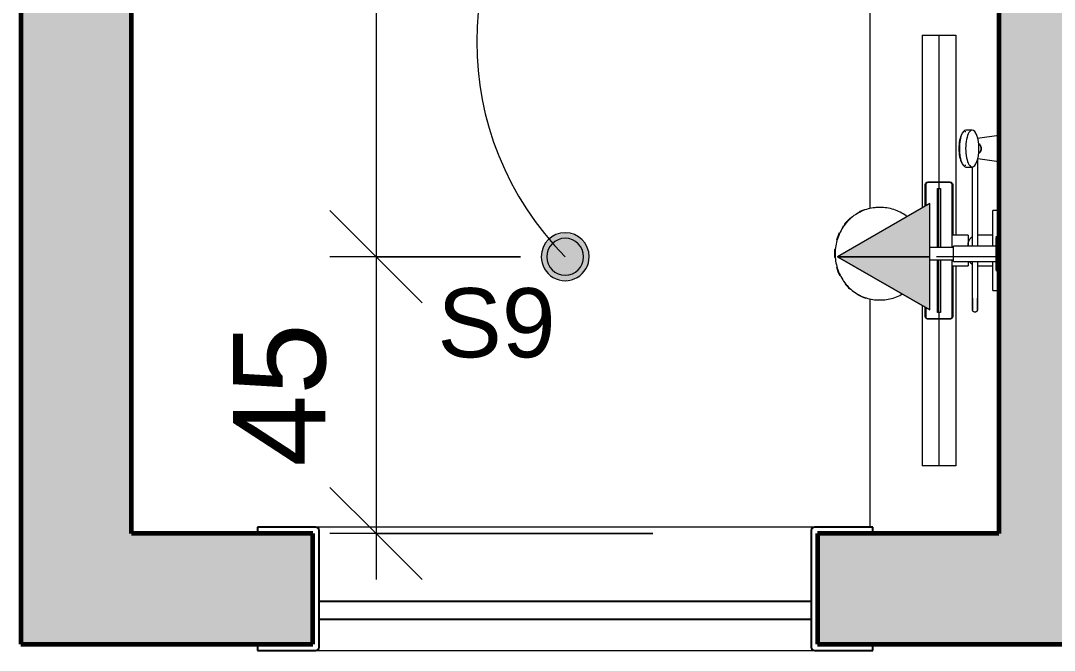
# Model space of a CAD drawing. Header units: millimetres. Extents: x -11245 to 8231, y -22520 to -3800.
# Drawn here: x 615 to 2295, y -16520 to -15496 of the extents above; entities that cross this region are included whole.
import ezdxf

# ---------------------------------------------------------------- set-up
doc = ezdxf.new("R2010")
doc.units = ezdxf.units.MM
for name, color, linetype, lineweight in [('A-ANNO-DIMS', 211, 'Continuous', 9), ('A-ANNO-DIMS-75', 211, 'Continuous', 9), ('A-ANNO-NOTE', 131, 'Continuous', 9), ('A-DETL-THIN', 151, 'Continuous', 9), ('A-FLOR-PATT', 8, 'Continuous', 25), ('A-GLAZ', 151, 'Continuous', 9), ('A-WALL', 113, 'Continuous', 25), ('A-WALL-PATT', 111, 'Continuous', 25), ('E-LITE-EQPM', 33, 'Continuous', 9), ('G-ANNO-TEXT', 231, 'Continuous', 9), ('I-FURN', 30, 'Continuous', 9), ('P-SANR-FIXT', 6, 'Continuous', 9)]:
    doc.layers.add(name, color=color, linetype=linetype, lineweight=lineweight)
doc.styles.add('@Arial Unicode MS', font='ARIALUNI.TTF', dxfattribs={"height": 150})
doc.styles.add('Arial_1', font='arial.ttf', dxfattribs={"height": 112.5})
doc.dimstyles.new('CRT_-__Metros_-_Linha_de_chamada_3_5_mm', dxfattribs={"dimscale": 304.8, "dimtxt": 150.876728, "dimasz": 0.492126, "dimexe": 0.246063, "dimexo": 0.0625, "dimgap": 0.123031, "dimtad": 1, "dimlfac": 0.001, "dimrnd": 0.01, "dimzin": 0, "dimdsep": 46, "dimtxsty": '@Arial Unicode MS', "dimblk1": 'OBLIQUE', "dimblk2": 'OBLIQUE', "dimsah": 1, "dimcen": 0.09, "dimdle": 0.246063, "dimazin": 0, "dimtfac": 1, "dimtdec": 4, "dimtix": 1, "dimtmove": 0, "dimatfit": 3, "dimfxl": 1.476378, "dimfxlon": 1, "dimtvp": 1, "dimtolj": 1, "dimtzin": 0, "dimarcsym": 2})
doc.dimstyles.new('CRT_-__Metros_-_Linha_de_chamada_3_5_mm_1', dxfattribs={"dimscale": 304.8, "dimtxt": 150.876728, "dimasz": 0.492126, "dimexe": 0.246063, "dimexo": 0.0625, "dimgap": 0.123031, "dimtad": 1, "dimdec": 0, "dimlfac": 0.1, "dimdsep": 46, "dimtxsty": '@Arial Unicode MS', "dimblk1": 'OBLIQUE', "dimblk2": 'OBLIQUE', "dimsah": 1, "dimcen": 0.09, "dimdle": 0.246063, "dimazin": 0, "dimtfac": 1, "dimtdec": 4, "dimtix": 1, "dimtmove": 0, "dimatfit": 3, "dimfxl": 1.476378, "dimfxlon": 1, "dimtvp": 1, "dimtolj": 1, "dimtzin": 0, "dimarcsym": 2})

# ---------------------------------------------------------------- blocks, each defined once
blk = doc.blocks.new('Janela basculante e folha fixa - 80 x 160 cm-4197805-PONTOS ELÉTRICOS TÉRREO')
at = {"layer": 'A-GLAZ', "lineweight": 25}
for p, q in [((-413.2, 100), (-508.2, 100)), ((-508.2, 100), (-508.2, 90)), ((-408.2, -95), (-408.2, 95)), ((391.8, 95), (391.8, -95)), ((491.8, 100), (396.8, 100)), ((491.8, 90), (491.8, 100)), ((-408.2, -50), (-408.2, -20)), ((-408.2, -20), (391.8, -20)), ((391.8, -20), (391.8, -50)), ((391.8, -50), (-408.2, -50)), ((-508.2, -90), (-508.2, -100)), ((-508.2, -100), (-413.2, -100)), ((396.8, -100), (491.8, -100)), ((491.8, -100), (491.8, -90))]:
    blk.add_line(p, q, dxfattribs=at)
at = {"layer": 'A-GLAZ'}
for p, q in [((-418.2, -90), (-418.2, 90)), ((396.8, 100), (-413.2, 100)), ((401.8, 90), (401.8, -90)), ((-413.2, -100), (396.8, -100))]:
    blk.add_line(p, q, dxfattribs=at)
at = {"layer": 'A-GLAZ', "lineweight": 25}
for centre, start, end in [((-413.2, 95), 360, 90), ((396.8, 95), 90, 180), ((-413.2, -95), 270, 360), ((396.8, -95), 180, 270)]:
    blk.add_arc(centre, 5, start, end, dxfattribs=at)
at = {"layer": 'A-GLAZ'}
for points, knots in [([(-413.2, 100), (-412.7, 100), (-412.1, 99.9), (-411.3, 99.6), (-410.8, 99.4), (-410.4, 99.2), (-410.1, 98.9), (-409.7, 98.6), (-409.4, 98.3), (-409.1, 98), (-408.8, 97.5), (-408.6, 96.9), (-408.3, 96.1), (-408.2, 95.4), (-408.2, 95)], [0, 0, 0, 0, 0.166667, 0.25, 0.333333, 0.375, 0.416667, 0.5, 0.541667, 0.583333, 0.666667, 0.75, 0.833333, 1, 1, 1, 1]), ([(396.8, 100), (396.4, 100), (395.7, 99.9), (394.9, 99.6), (394.4, 99.4), (394, 99.2), (393.7, 98.9), (393.3, 98.6), (393, 98.3), (392.8, 98), (392.5, 97.5), (392.2, 96.9), (391.9, 96.1), (391.8, 95.4), (391.8, 95)], [0, 0, 0, 0, 0.166667, 0.25, 0.333333, 0.375, 0.416667, 0.5, 0.541667, 0.583333, 0.666667, 0.75, 0.833333, 1, 1, 1, 1]), ([(-408.2, -95), (-408.2, -95.4), (-408.3, -96.1), (-408.6, -96.9), (-408.8, -97.5), (-409.1, -98), (-409.4, -98.3), (-409.7, -98.6), (-410.1, -99), (-410.6, -99.3), (-411, -99.5), (-411.4, -99.7), (-412.1, -99.9), (-412.7, -100), (-413.2, -100)], [0, 0, 0, 0, 0.166667, 0.25, 0.333333, 0.416667, 0.458333, 0.5, 0.583333, 0.666667, 0.708333, 0.75, 0.833333, 1, 1, 1, 1]), ([(391.8, -95), (391.8, -95.4), (391.9, -96.1), (392.2, -96.9), (392.5, -97.5), (392.8, -98), (393, -98.3), (393.3, -98.6), (393.8, -99), (394.2, -99.3), (394.6, -99.5), (395, -99.7), (395.7, -99.9), (396.4, -100), (396.8, -100)], [0, 0, 0, 0, 0.166667, 0.25, 0.333333, 0.416667, 0.458333, 0.5, 0.583333, 0.666667, 0.708333, 0.75, 0.833333, 1, 1, 1, 1])]:
    blk.add_open_spline(points, degree=3, knots=knots, dxfattribs=at)
blk = doc.blocks.new('Ralo Linear TECEdrainprofile - Rosé Gold-4475208-PONTOS ELÉTRICOS TÉRREO')
at = {"layer": 'P-SANR-FIXT', "color": 55}
for p, q in [((-350, 0), (-350, 27.5)), ((-89.4, 27.5), (-350, 27.5)), ((-111.7, 0), (-111.7, 17.5)), ((-110.7, 17.5), (-110.7, 0)), ((-106.7, 22.5), (-92.3, 22.5)), ((-92.8, 21.5), (-106.7, 21.5)), ((350, 27.5), (69.4, 27.5)), ((72.3, 22.5), (106.7, 22.5)), ((106.7, 21.5), (72.8, 21.5)), ((110.7, 0), (110.7, 17.5)), ((111.7, 17.5), (111.7, 0)), ((350, 27.5), (350, 0)), ((-350, -27.5), (-350, 0)), ((-111.7, 0), (-350, 0)), ((-111.7, 0), (-110.7, 0)), ((-111.7, -17.5), (-111.7, 0)), ((-110.7, 0), (-110.7, -17.5)), ((-100.7, 0), (-110.7, 0)), ((-100.7, 0), (-100.7, 2.5)), ((-100.7, 2.5), (-15.1, 2.5)), ((-100.7, 0), (-15.1, 0)), ((-100.7, -2.5), (-100.7, 0)), ((5, 0), (5, 2.5)), ((5, 2.5), (100.7, 2.5)), ((5, 0), (100.7, 0)), ((5, -2.5), (5, 0)), ((100.7, 2.5), (100.7, 0)), ((100.7, 0), (100.7, -2.5)), ((110.7, 0), (100.7, 0)), ((110.7, 0), (111.7, 0)), ((110.7, -17.5), (110.7, 0)), ((111.7, 0), (111.7, -17.5)), ((350, 0), (111.7, 0)), ((350, 0), (350, -27.5)), ((-15, -2.5), (-100.7, -2.5)), ((100.7, -2.5), (5, -2.5)), ((-25, -27.5), (-350, -27.5)), ((-106.7, -21.5), (-25, -21.5)), ((-25, -22.5), (-106.7, -22.5)), ((25, -21.5), (106.7, -21.5)), ((106.7, -22.5), (25, -22.5)), ((350, -27.5), (25, -27.5))]:
    blk.add_line(p, q, dxfattribs=at)
at = {"layer": 'P-SANR-FIXT', "color": 55, "flags": 128}
for points in [[(-111.7, 17.5), (-111.5, 18.6), (-111.2, 19.7), (-110.6, 20.6), (-109.8, 21.4), (-108.8, 22), (-107.8, 22.4), (-106.7, 22.5)], [(-106.7, 21.5), (-107.6, 21.4), (-108.4, 21.1), (-109.2, 20.6), (-109.8, 20), (-110.3, 19.2), (-110.6, 18.4), (-110.7, 17.5)], [(106.7, 22.5), (107.8, 22.4), (108.8, 22), (109.8, 21.4), (110.6, 20.6), (111.2, 19.7), (111.5, 18.6), (111.7, 17.5)], [(110.7, 17.5), (110.6, 18.4), (110.3, 19.2), (109.8, 20), (109.2, 20.6), (108.4, 21.1), (107.6, 21.4), (106.7, 21.5)], [(-106.7, -22.5), (-107.8, -22.4), (-108.8, -22), (-109.8, -21.4), (-110.6, -20.6), (-111.2, -19.7), (-111.5, -18.6), (-111.7, -17.5)], [(-110.7, -17.5), (-110.6, -18.4), (-110.3, -19.2), (-109.8, -20), (-109.2, -20.6), (-108.4, -21.1), (-107.6, -21.4), (-106.7, -21.5)], [(111.7, -17.5), (111.5, -18.6), (111.2, -19.7), (110.6, -20.6), (109.8, -21.4), (108.8, -22), (107.8, -22.4), (106.7, -22.5)], [(106.7, -21.5), (107.6, -21.4), (108.4, -21.1), (109.2, -20.6), (109.8, -20), (110.3, -19.2), (110.6, -18.4), (110.7, -17.5)]]:
    blk.add_lwpolyline(points, dxfattribs=at)
blk = doc.blocks.new('Chuveiro Eden LEED - Único-4475344-PONTOS ELÉTRICOS TÉRREO')
at = {"layer": 'P-SANR-FIXT', "color": 55}
for p, q in [((-75, 196.8), (-75, 196.1)), ((-75, 195.8), (-75, 191.3)), ((75, 196.1), (75, 196.8)), ((75, 191.3), (75, 195.8)), ((-10, 112.5), (-10, 74)), ((10, 74), (10, 112.5)), ((-12.5, 74), (-12.5, 5)), ((-12.5, 74), (0, 74)), ((0, 74), (12.5, 74)), ((12.5, 5), (12.5, 74)), ((141, 53.6), (141, 43.4)), ((144, 55.5), (144, 53.6)), ((198, 53.6), (198, 55.5)), ((201, 43.4), (201, 53.6)), ((154.7, 34.4), (149.9, 0)), ((192.1, 0), (187.3, 34.6)), ((-27.5, 5), (-27.5, 0)), ((0, 5), (-26.2, 5)), ((26.2, 5), (0, 5)), ((27.5, 0), (27.5, 5))]:
    blk.add_line(p, q, dxfattribs=at)
at = {"layer": 'P-SANR-FIXT', "color": 55, "flags": 128}
for points in [[(0, 266.3), (-3, 266.2), (-6, 266.1), (-9, 265.8), (-11.9, 265.4), (-14.9, 264.9), (-17.8, 264.3), (-20.7, 263.6), (-23.6, 262.7), (-26.4, 261.8), (-29.2, 260.7), (-31.9, 259.6), (-34.6, 258.3), (-37.2, 257), (-39.8, 255.5), (-42.3, 254), (-44.8, 252.4), (-47.1, 250.6), (-49.4, 248.8), (-51.6, 246.9), (-53.8, 244.9), (-55.8, 242.9), (-57.8, 240.7), (-59.7, 238.5), (-61.4, 236.2), (-63.1, 233.9), (-64.7, 231.5), (-66.1, 229), (-67.5, 226.5), (-68.8, 223.9), (-69.9, 221.3), (-70.9, 218.7), (-71.8, 216), (-72.6, 213.3), (-73.3, 210.5), (-73.9, 207.8), (-74.4, 205), (-74.7, 202.2), (-74.9, 199.3), (-75, 196.5), (-75, 195.8)], [(75, 195.8), (74.9, 198.6), (74.8, 201.4), (74.5, 204.2), (74, 207), (73.5, 209.8), (72.8, 212.5), (72.1, 215.3), (71.2, 218), (70.2, 220.6), (69.1, 223.2), (67.8, 225.8), (66.5, 228.4), (65.1, 230.8), (63.5, 233.2), (61.9, 235.6), (60.1, 237.9), (58.3, 240.1), (56.4, 242.3), (54.3, 244.4), (52.2, 246.4), (50, 248.3), (47.8, 250.1), (45.4, 251.9), (43, 253.6), (40.5, 255.1), (37.9, 256.6), (35.3, 258), (32.7, 259.3), (29.9, 260.4), (27.2, 261.5), (24.3, 262.5), (21.5, 263.3), (18.6, 264.1), (15.7, 264.7), (12.7, 265.3), (9.8, 265.7), (6.8, 266), (3.8, 266.2), (0.8, 266.3), (0, 266.3)], [(-75, 191.3), (-74.9, 188.5), (-74.8, 185.7), (-74.5, 182.9), (-74, 180.1), (-73.5, 177.3), (-72.8, 174.5), (-72.1, 171.8), (-71.2, 169.1), (-70.2, 166.4), (-69.1, 163.8), (-67.8, 161.2), (-66.5, 158.7), (-65.6, 157.2)], [(60.4, 149.5), (61.4, 150.8), (63.1, 153.2), (64.7, 155.6), (66.1, 158), (67.5, 160.6), (68.8, 163.1), (69.9, 165.7), (70.9, 168.4), (71.8, 171.1), (72.6, 173.8), (73.3, 176.5), (73.9, 179.3), (74.4, 182.1), (74.7, 184.9), (74.9, 187.7), (75, 190.5), (75, 191.3)], [(-91, 35), (-91.2, 35), (-91.3, 35), (-91.5, 35), (-91.6, 35.1), (-91.8, 35.1), (-92, 35.1), (-92.1, 35.2), (-92.3, 35.2), (-92.4, 35.3), (-92.6, 35.3), (-92.7, 35.4), (-92.8, 35.5), (-93, 35.5), (-93.1, 35.6), (-93.3, 35.7), (-93.4, 35.8), (-93.5, 35.9), (-93.6, 36), (-93.8, 36.1), (-93.9, 36.2), (-94, 36.3), (-94.1, 36.5), (-94.2, 36.6), (-94.3, 36.7), (-94.4, 36.8), (-94.4, 37), (-94.5, 37.1), (-94.6, 37.3), (-94.7, 37.4), (-94.7, 37.6), (-94.8, 37.7), (-94.8, 37.9), (-94.9, 38), (-94.9, 38.2), (-94.9, 38.3), (-95, 38.5), (-95, 38.6), (-95, 38.8), (-95, 39), (-95, 39.1), (-95, 39.3), (-95, 39.4), (-95, 39.6), (-94.9, 39.8), (-94.9, 39.9), (-94.9, 40.1), (-94.8, 40.2), (-94.8, 40.4), (-94.7, 40.5), (-94.6, 40.7), (-94.6, 40.8), (-94.5, 40.9), (-94.4, 41.1), (-94.3, 41.2), (-94.2, 41.4), (-94.1, 41.5), (-94, 41.6), (-93.9, 41.7), (-93.8, 41.8), (-93.7, 41.9), (-93.6, 42.1), (-93.5, 42.2), (-93.3, 42.3), (-93.2, 42.3), (-93.1, 42.4), (-92.9, 42.5), (-92.8, 42.6), (-92.6, 42.6), (-92.5, 42.7), (-92.3, 42.8), (-92.2, 42.8), (-92, 42.9), (-91.9, 42.9), (-91.7, 42.9), (-91.6, 43), (-91.4, 43), (-91.2, 43), (-91.1, 43), (-91, 43)], [(-72.2, 43), (-74.8, 43), (-77.2, 43), (-79.5, 43), (-81.5, 43), (-83.4, 43), (-85, 43), (-86.5, 43), (-87.8, 43), (-88.8, 43), (-89.7, 43), (-90.3, 43), (-90.7, 43), (-91, 43), (-91, 43)], [(-91, 43), (-90.9, 43), (-90.6, 43), (-90.1, 43), (-89.3, 43), (-88.4, 43), (-87.2, 43), (-85.9, 43), (-84.3, 43), (-82.6, 43), (-80.7, 43), (-78.5, 43), (-76.2, 43), (-73.7, 43), (-71, 43), (-68.1, 43), (-65.1, 43), (-61.9, 43), (-58.5, 43), (-55, 43), (-51.6, 43)], [(-56.6, 35), (-60.1, 35), (-63.4, 35), (-66.5, 35), (-69.5, 35), (-72.3, 35), (-74.9, 35), (-77.3, 35), (-79.5, 35), (-81.6, 35), (-83.4, 35), (-85.1, 35), (-86.5, 35), (-87.8, 35), (-88.8, 35), (-89.7, 35), (-90.3, 35), (-90.8, 35), (-91, 35), (-91, 35)], [(-91, 35), (-90.9, 35), (-90.6, 35), (-90.1, 35), (-89.3, 35), (-88.4, 35), (-87.2, 35), (-85.9, 35), (-84.3, 35), (-82.6, 35), (-80.7, 35), (-78.5, 35), (-76.2, 35), (-73.7, 35), (-72.2, 35)], [(-72.2, 43), (-62.1, 43), (-52.8, 43), (-44.2, 43), (-36.3, 43), (-29.2, 43), (-22.8, 43), (-17.2, 43), (-12.5, 43)], [(-12.5, 35), (-14.4, 35), (-19.6, 35), (-25.5, 35), (-32.2, 35), (-39.6, 35), (-47.8, 35), (-56.8, 35), (-66.4, 35), (-72.2, 35)], [(152.6, 35), (151, 35), (148.1, 35), (145.1, 35), (141.9, 35), (138.5, 35), (135, 35), (131.3, 35), (127.4, 35), (123.5, 35), (119.4, 35), (115.1, 35), (110.8, 35), (106.3, 35), (101.7, 35), (97.1, 35), (92.3, 35), (87.5, 35), (82.5, 35), (77.6, 35), (72.5, 35), (67.4, 35), (62.3, 35), (57.1, 35), (51.9, 35), (46.7, 35), (41.4, 35), (36.2, 35), (30.9, 35), (25.7, 35), (20.5, 35), (15.4, 35), (12.5, 35)], [(12.6, 43), (17.7, 43), (22.9, 43), (28.1, 43), (33.3, 43), (38.6, 43), (43.8, 43), (49.1, 43), (54.3, 43), (59.5, 43), (64.6, 43), (69.8, 43), (74.8, 43), (79.9, 43), (84.8, 43), (89.7, 43), (94.5, 43), (99.2, 43), (103.9, 43), (108.4, 43), (112.8, 43), (117.1, 43), (121.3, 43), (125.3, 43), (129.2, 43), (133, 43), (136.6, 43), (140.1, 43), (141.3, 43)], [(162.9, 33), (163.1, 32.6), (163.4, 32.3), (163.7, 32), (164, 31.8), (164.3, 31.5), (164.6, 31.2), (164.9, 31), (165.2, 30.7), (165.5, 30.5), (165.9, 30.3), (166.2, 30.1), (166.6, 29.9), (167, 29.7), (167.3, 29.6), (167.7, 29.4), (168.1, 29.3), (168.5, 29.2), (168.9, 29.1), (169.3, 29), (169.7, 29), (170.1, 28.9), (170.5, 28.9), (170.9, 28.9), (171.3, 28.9), (171.7, 28.9), (172.1, 29), (172.5, 29), (172.9, 29.1), (173.3, 29.2), (173.7, 29.3), (174.1, 29.4), (174.5, 29.5), (174.8, 29.7), (175.2, 29.8), (175.6, 30), (175.9, 30.2), (176.3, 30.4), (176.6, 30.6), (176.9, 30.8), (177.3, 31.1), (177.6, 31.3), (177.9, 31.6), (178.2, 31.9), (178.4, 32.2), (178.7, 32.5), (179, 32.8)]]:
    blk.add_lwpolyline(points, dxfattribs=at)
at = {"layer": 'P-SANR-FIXT', "color": 55}
for start, end in [(221.6477, 240), (300, 319.4412)]:
    blk.add_arc((171, 39), 10.1, start, end, dxfattribs=at)
for centre, major_axis, ratio, start_param, end_param in [((0, 196.8), (75, 0), 0.939693, 1.863521, 2.070281), ((0, 196.1), (75, 0), 0.939693, 1.864739, 2.022592), ((0, 196.8), (-75, 0), 0.939693, 4.712389, 4.805403), ((0, 196.1), (-75, 0), 0.939693, 4.712389, 4.775457), ((0, 196.8), (75, 0), 0.939693, 1.471884, 1.570796), ((0, 196.1), (75, 0), 0.939693, 1.507319, 1.570796), ((0, 196.8), (75, 0), 0.939693, 1.09894, 1.270071), ((0, 196.1), (75, 0), 0.939693, 1.11899, 1.237304), ((0, 196.8), (75, 0), 0.939693, 0.927202, 0.944251), ((0, 196.8), (75, 0), 0.939693, 2.290957, 2.437691), ((0, 196.1), (75, 0), 0.939693, 2.269333, 2.416081), ((0, 196.8), (75, 0), 0.939693, 0.693801, 0.885727), ((0, 196.1), (75, 0), 0.939693, 0.689415, 0.884291), ((0, 196.8), (75, 0), 0.939693, 2.650061, 2.864198), ((0, 196.1), (75, 0), 0.939693, 2.6505, 2.852776), ((0, 196.8), (75, 0), 0.939693, 0.320307, 0.449249), ((0, 196.1), (75, 0), 0.939693, 0.335846, 0.444273), ((0, 196.8), (75, 0), 0.939693, 3.062165, 3.141593), ((0, 196.8), (75, 0), 0.939693, 0, 0.088486), ((0, 196.1), (75, 0), 0.939693, 3.066274, 3.141593), ((0, 196.1), (75, 0), 0.939693, 3.196406, 3.213334), ((0, 196.1), (75, 0), 0.939693, 0, 0.075319), ((171, 53.6), (-30, 0), 0.358368, 3.141593, 6.283185), ((171, 43.4), (30, 0), 0.358368, 0, 3.141593), ((171, 55.5), (27, 0), 0.358368, 0.523599, 2.617994), ((171, 43.4), (30, 0), 0.358368, 3.141593, 6.283185)]:
    blk.add_ellipse(centre, major_axis=major_axis, ratio=ratio, start_param=start_param, end_param=end_param, dxfattribs=at)
for points, knots in [([(171, 28.9), (170.2, 28.9), (169, 29), (167.5, 29.5), (166.6, 29.9), (165.9, 30.2), (165.5, 30.5), (165, 30.9), (164.6, 31.2), (164.2, 31.6), (163.8, 32), (163.4, 32.4), (163.2, 32.6), (163, 32.8)], [-1, -1, -1, -1, -0.8571429, -0.7857143, -0.7142857, -0.6785714, -0.6428571, -0.6071429, -0.5714286, -0.5357143, -0.5, -0.4642857, -0.4285714, -0.4285714, -0.4285714, -0.4285714]), ([(179, 32.8), (178.8, 32.6), (178.6, 32.4), (178.2, 32), (177.8, 31.6), (177.4, 31.2), (177, 30.9), (176.5, 30.5), (176.1, 30.2), (175.4, 29.9), (174.5, 29.5), (173, 29), (171.8, 28.9), (171, 28.9)], [-0.5714286, -0.5714286, -0.5714286, -0.5714286, -0.5357143, -0.5, -0.4642857, -0.4285714, -0.3928571, -0.3571429, -0.3214286, -0.2857143, -0.2142857, -0.1428571, 0, 0, 0, 0])]:
    blk.add_open_spline(points, degree=3, knots=knots, dxfattribs=at)
blk = doc.blocks.new('Lâmpada Redonda Embutida - Iluminação-4475395-PONTOS ELÉTRICOS TÉRREO')
at = {"layer": 'E-LITE-EQPM'}
for points in [[(0, 39), (-19.5, 33.8), (-33.8, 19.5), (-39, 0), (-30, 0), (-24.3, 17.6), (-9.3, 28.5), (9.3, 28.5), (24.3, 17.6), (30, 0), (39, 0), (33.8, 19.5), (19.5, 33.8), (3.8, 38)], [(9.3, 28.5), (-9.3, 28.5), (-24.3, 17.6), (-30, 0), (30, 0), (24.3, 17.6)], [(-39, 0), (-33.8, -19.5), (-19.5, -33.8), (0, -39), (19.5, -33.8), (33.8, -19.5), (39, 0), (30, 0), (24.3, -17.6), (9.3, -28.5), (-9.3, -28.5), (-24.3, -17.6), (-30, 0)], [(0, 0), (-30, 0), (-24.3, -17.6), (-9.3, -28.5), (9.3, -28.5), (24.3, -17.6), (30, 0)]]:
    blk.add_hatch(color=133, dxfattribs=at).paths.add_polyline_path(points)
for radius, start, end in [(39, 360, 180), (30, 0, 180), (39, 180, 360), (30, 180, 0)]:
    blk.add_arc((0, 0), radius, start, end, dxfattribs=at)
blk = doc.blocks.new('MONOCOMANDO CHUVEIRO - MONOCOMANDO CHUVEIRO-4683047-PONTOS ELÉTRICOS TÉRREO')
at = {"layer": 'I-FURN', "color": 254}
for p, q in [((-25, 76), (-25, 50)), ((-25, 76), (-15.2, 76)), ((4.9, 76), (25, 76)), ((25, 50), (25, 76)), ((-17.7, 50), (-25, 50)), ((-25, 35), (-25, 10)), ((25, 50), (7.3, 50)), ((25, 10), (25, 35)), ((-65, 10), (-65, 0)), ((-65, 10), (-17.7, 10)), ((7.4, 10), (65, 10)), ((65, 0), (65, 10))]:
    blk.add_line(p, q, dxfattribs=at)
at = {"layer": 'I-FURN', "color": 254, "flags": 128}
for points in [[(-22.7, 43), (-22.4, 43.5), (-22, 44), (-21.7, 44.4), (-21.3, 44.9), (-20.9, 45.3), (-20.5, 45.8), (-20, 46.2), (-19.6, 46.6), (-19.1, 46.9), (-18.6, 47.3), (-18.1, 47.6), (-17.6, 47.9)], [(10, 50), (10, 50), (10, 50), (9.9, 50), (9.9, 50), (9.8, 50), (9.7, 50), (9.6, 50), (9.5, 50), (9.4, 50), (9.2, 50), (9, 50), (8.9, 50), (8.7, 50), (8.5, 50), (8.3, 50), (8, 50), (7.8, 50), (7.5, 50), (7.2, 50)], [(7.7, 50), (8, 50), (8.2, 50), (8.4, 50), (8.6, 50), (8.8, 50), (9, 50), (9.2, 50), (9.3, 50), (9.5, 50), (9.6, 50), (9.7, 50), (9.8, 50), (9.9, 50), (9.9, 50), (10, 50), (10, 50), (10, 50)], [(10, 50), (10.6, 50), (11.2, 50), (11.8, 49.9), (12.4, 49.8), (13, 49.7), (13.6, 49.6), (14.1, 49.4), (14.7, 49.2), (15.3, 49), (15.8, 48.8), (16.4, 48.6), (16.9, 48.3), (17.5, 48), (18, 47.7), (18.5, 47.4), (19, 47), (19.4, 46.7), (19.9, 46.3), (20.3, 45.9), (20.8, 45.5), (21.2, 45), (21.6, 44.6), (21.9, 44.1), (22.3, 43.6), (22.6, 43.1)]]:
    blk.add_lwpolyline(points, dxfattribs=at)
blk = doc.blocks.new('DIMBLOCK33-PONTOS ELÉTRICOS TÉRREO')
at = {"layer": 'A-ANNO-DIMS-75', "lineweight": 18}
for p, q in [((1192.9, -14529.7), (1117.9, -14454.7)), ((1192.9, -14529.7), (1267.9, -14604.7)), ((1192.9, -15879.7), (1117.9, -15804.7)), ((1192.9, -15879.7), (1267.9, -15954.7))]:
    blk.add_line(p, q, dxfattribs=at)
at = {"layer": 'A-ANNO-DIMS-75'}
for p, q in [((1482.2, -14529.7), (1117.9, -14529.7)), ((1192.9, -14529.7), (1192.9, -15879.7)), ((1192.9, -14529.7), (1482.2, -14529.7)), ((1428, -15879.7), (1117.9, -15879.7)), ((1192.9, -15879.7), (1428, -15879.7))]:
    blk.add_line(p, q, dxfattribs=at)
at = {"layer": 'A-ANNO-DIMS-75', "color": 0, "insert": (960.7, -15407.6), "char_height": 150, "width": 487.012, "attachment_point": 1, "rotation": 90, "line_spacing_factor": 1.117605, "style": '@Arial Unicode MS'}
blk.add_mtext('1,35', dxfattribs=at)
blk = doc.blocks.new('_Oblique')
at = {"color": 0, "linetype": 'ByBlock', "lineweight": -2}
blk.add_line((-0.5, -0.5), (0.5, 0.5), dxfattribs=at)
blk = doc.blocks.new('DIMBLOCK34-PONTOS ELÉTRICOS TÉRREO')
at = {"layer": 'A-ANNO-DIMS-75', "lineweight": 18}
for p, q in [((1192.9, -15879.7), (1117.9, -15804.7)), ((1192.9, -15879.7), (1267.9, -15954.7)), ((1192.9, -16329.7), (1117.9, -16254.7)), ((1192.9, -16329.7), (1267.9, -16404.7))]:
    blk.add_line(p, q, dxfattribs=at)
at = {"layer": 'A-ANNO-DIMS-75'}
for p, q in [((1428, -15879.7), (1117.9, -15879.7)), ((1192.9, -15879.7), (1192.9, -16404.7)), ((1192.9, -15879.7), (1428, -15879.7)), ((1642.9, -16329.7), (1117.9, -16329.7)), ((1192.9, -16329.7), (1642.9, -16329.7))]:
    blk.add_line(p, q, dxfattribs=at)
at = {"layer": 'A-ANNO-DIMS-75', "color": 0, "insert": (960.7, -16220.8), "char_height": 150, "width": 278.81, "attachment_point": 1, "rotation": 90, "line_spacing_factor": 1.117605, "style": '@Arial Unicode MS'}
blk.add_mtext('45', dxfattribs=at)

msp = doc.modelspace()

# ---------------------------------------------------------------- hatches: boundary and pattern name
at = {"layer": 'A-ANNO-NOTE'}
for points in [[(2009.569, -15879.651), (2092.88, -15879.651), (2092.88, -15793.048), (1942.88, -15879.651)], [(2092.88, -15966.253), (2092.88, -15879.651), (1942.88, -15879.651), (2022.459, -15925.596)]]:
    msp.add_hatch(color=256, dxfattribs=at).paths.add_polyline_path(points)
at = {"layer": 'A-FLOR-PATT', "lineweight": 9}
h = msp.add_hatch(dxfattribs=at)
h.set_pattern_fill('FP_17', color=9, style=0, pattern_type=2)
h.set_pattern_definition([(90, (1995.4, -15129.7), (-1200, 7e-14), []), (180, (1995.4, -15129.7), (-1e-13, -1200), [])])
h.paths.add_polyline_path([(2014.894, -15800.223), (2014.894, -15800.882), (2016.151, -15800.78)])
h.paths.add_polyline_path([(846.38, -15441.993), (853.433, -15443.421), (853.433, -15444.091), (856.38, -15444.091), (856.38, -15462.993), (853.744, -15469.357), (846.38, -15471.993), (841.38, -15470.113), (838.871, -15469.006), (836.38, -15462.993), (836.38, -15444.091), (839.327, -15443.421), (839.327, -15442.651), (845.38, -15442.076)])
h.paths.add_polyline_path([(846.38, -15431.894), (853.433, -15433.322), (853.433, -15433.993), (1551.38, -15433.993), (1551.38, -15441.993), (796.38, -15441.993), (796.38, -15433.993), (839.327, -15433.322), (839.327, -15432.552), (845.38, -15431.977)])
h.paths.add_polyline_path([(795.38, -16329.651), (1000.38, -16329.651), (1000.38, -16319.651), (2000.38, -16319.651), (2000.38, -16329.651), (2205.38, -16329.651), (2205.38, -15934.651), (2195.38, -15934.651), (2195.38, -15893.427), (2170.38, -15893.703), (2169.844, -15966.618), (2167.911, -15968.996), (2164.607, -15969.366), (2162.38, -15965.448), (2161.952, -15891.264), (2159.139, -15889.096), (2158.617, -15887.28), (2155.38, -15887.892), (2155.38, -15894.651), (2135.38, -15894.651), (2135.38, -16219.651), (2080.38, -16219.651), (2080.38, -15959.036), (2047.689, -15940.162), (2043.52, -15941.588), (2042.559, -15942.055), (2036.253, -15945.695), (2024.95, -15948.608), (2016.644, -15949.446), (1994.06, -15947.893), (1990.204, -15946.835), (1988.984, -15945.484), (1979.582, -15942.617), (1958.319, -15927.106), (1943.486, -15903.482), (1938.463, -15872.951), (1944.512, -15844.445), (1959.789, -15821.018), (1982.654, -15805.417), (1990.183, -15803.345), (1992.768, -15802.014), (2000.865, -15800.42), (2004.164, -15800.864), (2009.624, -15799.78), (2021.805, -15800.535), (2031.044, -15802.333), (2039.712, -15805.49), (2039.788, -15806.152), (2042.025, -15807.126), (2043.843, -15808.419), (2044.239, -15807.22), (2052.563, -15812.432), (2055.839, -15814.434), (2080.38, -15800.265), (2080.38, -15519.651), (2135.38, -15519.651), (2135.38, -15844.651), (2155.38, -15845.503), (2156.135, -15857.833), (2159.522, -15849.739), (2162.38, -15847.362), (2162.011, -15733.78), (2151.65, -15733.747), (2148.074, -15731.735), (2144.9, -15726.87), (2141.908, -15718.78), (2140.529, -15710.769), (2140.644, -15696.016), (2143.033, -15684.689), (2146.452, -15677.7), (2150.155, -15674.363), (2154.246, -15673.78), (2162.011, -15673.78), (2164.794, -15674.803), (2167.387, -15677.8), (2169.921, -15683.686), (2171.322, -15687.778), (2205.38, -15683.686), (2205.38, -15429.651), (856.38, -15429.651), (856.38, -15431.894), (836.38, -15431.894), (836.38, -15429.651), (795.38, -15429.651), (795.38, -16224.78)])
h.paths.add_polyline_path([(1500.38, -15918.651), (1480.88, -15913.426), (1466.605, -15899.151), (1461.38, -15879.651), (1466.605, -15860.151), (1480.88, -15845.876), (1500.38, -15840.651), (1519.88, -15845.876), (1534.155, -15860.151), (1539.38, -15879.651), (1534.155, -15899.151), (1519.88, -15913.426), (1504.133, -15917.645)])
h.paths.add_polyline_path([(2156.367, -15854.823), (2158.486, -15851.763), (2158.305, -15852.337), (2156.937, -15854.091)])
h.paths.add_polyline_path([(2186.103, -15845.874), (2195.38, -15845.874), (2195.38, -15804.651), (2205.38, -15804.651), (2205.38, -15723.875), (2170.976, -15720.038), (2170.38, -15724.994), (2170.38, -15845.874)])
h.paths.add_polyline_path([(2172.344, -15711.896), (2174.62, -15709.52), (2174.17, -15709.367), (2172.454, -15710.329), (2172.368, -15711.733)])
h.paths.add_polyline_path([(2175.16, -15708.693), (2176.199, -15706.148), (2176.142, -15701.26), (2176.352, -15703.78), (2175.198, -15708.538)])
h.paths.add_polyline_path([(2175.037, -15698.68), (2172.396, -15696.016), (2173.081, -15697.571), (2174.62, -15698.443)])
at = {"layer": 'A-WALL-PATT'}
h = msp.add_hatch(color=256, dxfattribs=at)
h.paths.add_polyline_path([(2205.38, -16329.651), (2385.38, -16329.651), (2385.38, -16207.263), (2205.38, -16207.263)])
h.paths.add_polyline_path([(2205.38, -15547.263), (2385.38, -15547.263), (2385.38, -13329.651), (2205.38, -13329.651), (2205.38, -15498.74)])
h.paths.add_polyline_path([(2385.38, -13149.651), (2385.38, -13074.651), (2205.38, -13074.651), (2205.38, -13149.651), (2362.637, -13149.651)])
h.paths.add_polyline_path([(2205.38, -12224.651), (2385.38, -12224.651), (2385.38, -12149.651), (2205.38, -12149.651)])
for points in [[(615.38, -16509.651), (795.38, -16509.651), (795.38, -13329.651), (615.38, -13329.651), (615.38, -15783.311)], [(2205.38, -16207.263), (2385.38, -16207.263), (2385.38, -15547.263), (2205.38, -15547.263), (2205.38, -16162.738)]]:
    msp.add_hatch(color=256, dxfattribs=at).paths.add_polyline_path(points)
h = msp.add_hatch(color=256, dxfattribs=at)
h.paths.add_polyline_path([(5893.32, -16509.651), (6355.38, -16509.651), (6355.38, -16329.651), (5485.38, -16329.651), (5485.38, -16509.651), (5540.252, -16509.651)])
h.paths.add_polyline_path([(1910.38, -16509.651), (2680.38, -16509.651), (2680.38, -16329.651), (1910.38, -16329.651)])
h.paths.add_polyline_path([(1090.38, -16509.651), (1090.38, -16329.651), (795.38, -16329.651), (795.38, -16509.651), (950.363, -16509.651)])
h.paths.add_polyline_path([(3774.91, -16509.651), (4665.38, -16509.651), (4665.38, -16329.651), (3500.38, -16329.651), (3500.38, -16509.651)])

# ---------------------------------------------------------------- linework, layer by layer
at = {"layer": 'A-ANNO-NOTE'}
for p, q in [((2092.88, -15793.048), (1942.88, -15879.651)), ((2092.88, -15793.048), (1942.88, -15879.651)), ((2092.88, -15879.651), (2092.88, -15793.048)), ((2092.88, -15966.253), (2092.88, -15793.048)), ((1942.88, -15879.651), (2092.88, -15879.651)), ((1942.88, -15879.651), (2092.88, -15966.253)), ((2092.88, -15879.651), (1942.88, -15879.651)), ((2092.88, -15966.253), (1942.88, -15879.651)), ((2092.88, -15966.253), (2092.88, -15879.651)), ((2205.38, -15879.651), (2104.13, -15879.651))]:
    msp.add_line(p, q, dxfattribs=at)
at = {"layer": 'A-DETL-THIN'}
msp.add_arc((1854.217, -15529.651), 497.695, 135.312363, 224.687637, dxfattribs=at)
at = {"layer": 'A-WALL', "lineweight": 60}
for p, q in [((615.38, -13329.651), (615.38, -16509.651)), ((795.38, -16329.651), (795.38, -13329.651)), ((2205.38, -14479.651), (2205.38, -16329.651)), ((1090.38, -16329.651), (795.38, -16329.651)), ((1090.38, -16509.651), (1090.38, -16329.651)), ((2205.38, -16329.651), (1910.38, -16329.651)), ((1910.38, -16329.651), (1910.38, -16509.651)), ((615.38, -16509.651), (1090.38, -16509.651)), ((1910.38, -16509.651), (2680.38, -16509.651))]:
    msp.add_line(p, q, dxfattribs=at)

# ---------------------------------------------------------------- block references
at = {"layer": 'A-GLAZ'}
msp.add_blockref('Janela basculante e folha fixa - 80 x 160 cm-4197805-PONTOS ELÉTRICOS TÉRREO', (1508.569, -16419.651), dxfattribs=at)
at = {"layer": 'E-LITE-EQPM', "rotation": 180}
msp.add_blockref('Lâmpada Redonda Embutida - Iluminação-4475395-PONTOS ELÉTRICOS TÉRREO', (1500.38, -15879.651), dxfattribs=at)
at = {"layer": 'I-FURN', "color": 254, "rotation": 90.0000000000001}
msp.add_blockref('MONOCOMANDO CHUVEIRO - MONOCOMANDO CHUVEIRO-4683047-PONTOS ELÉTRICOS TÉRREO', (2205.38, -15869.651), dxfattribs=at)
at = {"layer": 'P-SANR-FIXT', "color": 55}
for name, p, rotation in [('Ralo Linear TECEdrainprofile - Rosé Gold-4475208-PONTOS ELÉTRICOS TÉRREO', (2107.88, -15869.651), 90.00000000000001), ('Chuveiro Eden LEED - Único-4475344-PONTOS ELÉTRICOS TÉRREO', (2205.38, -15874.78), 90.0000000000001)]:
    msp.add_blockref(name, p, dxfattribs=dict(at, rotation=rotation))

# ---------------------------------------------------------------- texts
at = {"layer": 'G-ANNO-TEXT', "color": 33, "insert": (1292.622, -15930.743), "char_height": 112.5, "width": 234.49359, "attachment_point": 1, "style": 'Arial_1'}
msp.add_mtext('S9', dxfattribs=at)

# ---------------------------------------------------------------- dimensions: what is measured, and where the dimension line sits
at = {"layer": 'A-ANNO-DIMS'}
for base, p1, p2, dimstyle, override, picture, middle in [((1192.91, -15879.651), (1482.205, -14529.651), (1427.983, -15879.651), 'CRT_-__Metros_-_Linha_de_chamada_3_5_mm', {"dimpost": '<>', "dimfxl": 1351.088456}, 'DIMBLOCK33-PONTOS ELÉTRICOS TÉRREO', (1078.773, -15204.651)), ((1192.91, -16329.651), (1427.983, -15879.651), (1642.91, -16329.651), 'CRT_-__Metros_-_Linha_de_chamada_3_5_mm_1', {"dimpost": '<>', "dimfxl": 498.691827}, 'DIMBLOCK34-PONTOS ELÉTRICOS TÉRREO', (1079.131, -16104.651))]:
    dim = msp.add_linear_dim(base=base, p1=p1, p2=p2, angle=90, dimstyle=dimstyle, override=override, dxfattribs=at)
    dim.commit()
    dim.dimension.update_dxf_attribs({"geometry": picture, "text_midpoint": middle})

doc.saveas('drawing.dxf')
